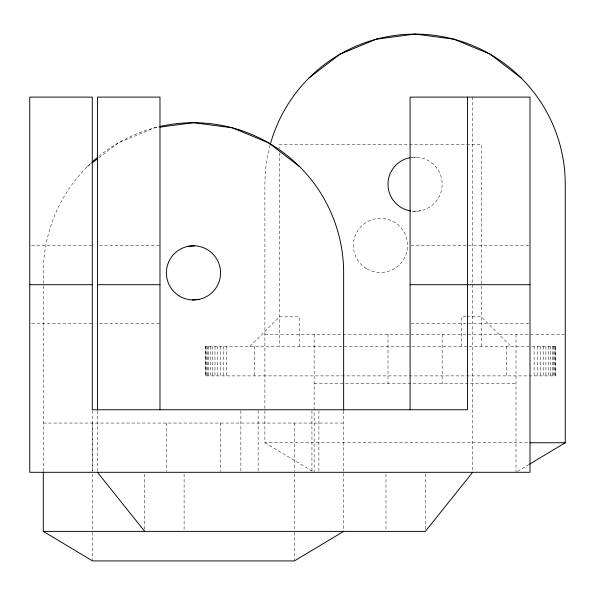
<?xml version="1.0" encoding="UTF-8"?>
<svg xmlns="http://www.w3.org/2000/svg" width="595" height="595" viewBox="0 0 595 595"><rect width="100%" height="100%" fill="white"/><g stroke="black" fill="none" stroke-linecap="round" stroke-linejoin="round"><path stroke-width="0.45" stroke-dasharray="2.98 2.23" d="M249.967 346.35L279.509 316.808L299.203 316.808L299.203 346.35M87.279 166.689L92.53 162.658M98.993 157.705L118.383 142.83L154.596 127.821L159.118 127.226M517.598 471.344L528.717 464.673M409.204 157.816L416.247 157.199M413.904 211.307L420.948 210.689M31.587 245.675L92.285 245.675M99.283 245.675L159.981 245.675M411.026 245.675L468.042 245.675M468.391 245.675L529.081 245.675M466.168 316.808L461.69 316.808L461.69 346.35M467.06 316.808L481.385 316.808L510.927 346.35M31.587 323.717L92.285 323.717M99.283 323.717L159.981 323.717M411.026 323.717L468.042 323.717M468.391 323.717L530.004 323.717M264.901 334.427L564.32 334.427M314.138 383.663L516.014 383.663M43.294 423.052L343.642 423.052M270.018 145.388A150.178 150.178 0 0 0 264.901 184.257L264.901 442.754L529.096 442.754M264.901 442.754L312.554 471.344M555.328 346.35L555.328 375.891M554.696 346.35L554.696 375.891M553.662 346.35L553.662 375.891M552.242 346.35L552.242 375.891M550.449 346.35L550.449 375.891M548.33 346.35L548.33 375.891M545.905 346.35L545.905 375.891M543.228 346.35L543.228 375.891M540.342 346.35L540.342 375.891M537.292 346.35L537.292 375.891M534.131 346.35L534.131 375.891M516.014 334.427L516.014 472.296M506.3 346.35L506.3 375.891M481.385 346.35L481.385 144.473L279.509 144.473L279.509 148.185M472.638 97.104L472.638 471.366M442.159 334.427L442.159 383.663M425.373 474.141L425.373 529.535M387.992 334.427L387.992 383.663M385.977 474.141L385.977 531.38M343.642 410.929L343.642 531.38M318.898 410.684L318.898 472.296M314.138 334.427L314.138 472.296M311.944 410.684L311.944 472.296M294.406 423.052L294.406 471.366M294.406 474.141L294.406 531.38M294.406 532.302L294.406 560.921M279.509 152.811L279.509 346.35M258.141 410.684L258.141 472.296M254.601 346.35L254.601 375.891M240.856 410.684L240.856 472.296M226.762 346.35L226.762 375.891M223.608 346.35L223.608 375.891M220.559 346.35L220.559 375.891M220.544 423.052L220.544 471.366M217.666 346.35L217.666 375.891M214.988 346.35L214.988 375.891M212.571 346.35L212.571 375.891M210.444 346.35L210.444 375.891M208.659 346.35L208.659 375.891M207.231 346.35L207.231 375.891M206.197 346.35L206.197 375.891M205.572 346.35L205.572 375.891M184.108 474.141L184.108 531.38M166.384 423.052L166.384 471.366M144.719 474.141L144.719 529.535M97.446 410.996L97.446 471.366M92.53 423.052L92.53 471.366M92.53 474.141L92.53 531.38M92.53 532.302L92.53 560.921M92.285 410.684L92.285 471.374M43.294 471.158L43.294 272.882A150.178 150.178 0 0 1 91.199 162.911M411.539 157.407A27.08 27.08 0 0 1 442.159 184.391A27.08 27.08 0 0 1 411.264 211.061M98.8 156.306A150.178 150.178 0 0 1 158.999 126.713M555.537 346.35L205.357 346.35L205.357 375.891L555.537 375.891L555.537 346.35M366.907 268.866A27.08 27.08 0 0 0 407.53 245.415A27.08 27.08 0 0 0 366.907 221.957A27.08 27.08 0 0 0 366.907 268.866"/><path stroke-width="0.89" d="M472.638 472.296L425.373 531.38L43.294 531.38L43.294 472.08M92.53 162.658L97.558 158.806M308.887 78.064L339.99 54.197L376.204 39.196L415.072 34.079L453.94 39.196L490.161 54.197L521.265 78.064M343.642 531.38L294.406 560.921L92.53 560.921L43.294 531.38M529.513 464.197L565.25 442.754L565.25 184.257A150.178 150.178 0 0 0 270.256 144.511M160.025 127.107L193.464 122.704L232.333 127.821L268.553 142.83L299.657 166.689M187.589 246.442L194.632 245.824M192.297 299.94L199.34 299.315M29.75 284.7L92.285 284.7M97.446 284.7L159.981 284.7M410.104 284.7L530.004 284.7M530.026 442.754L565.25 442.754M97.446 472.296L144.719 531.38M467.469 97.104L467.469 409.762L92.285 409.762L92.285 97.104L29.75 97.104L29.75 472.296L530.004 472.296L530.004 97.104L410.104 97.104L410.104 409.762M343.642 410.081L343.642 272.882A150.178 150.178 0 0 0 159.884 126.512M159.981 409.762L159.981 97.104L97.446 97.104L97.446 410.074M410.386 210.928A27.08 27.08 0 0 1 409.784 157.697M91.868 162.294A150.178 150.178 0 0 1 97.379 157.467M178.924 295.73A27.08 27.08 0 0 0 220.522 274.05A27.08 27.08 0 0 0 180.947 248.866A27.08 27.08 0 0 0 178.924 295.73"/></g></svg>
